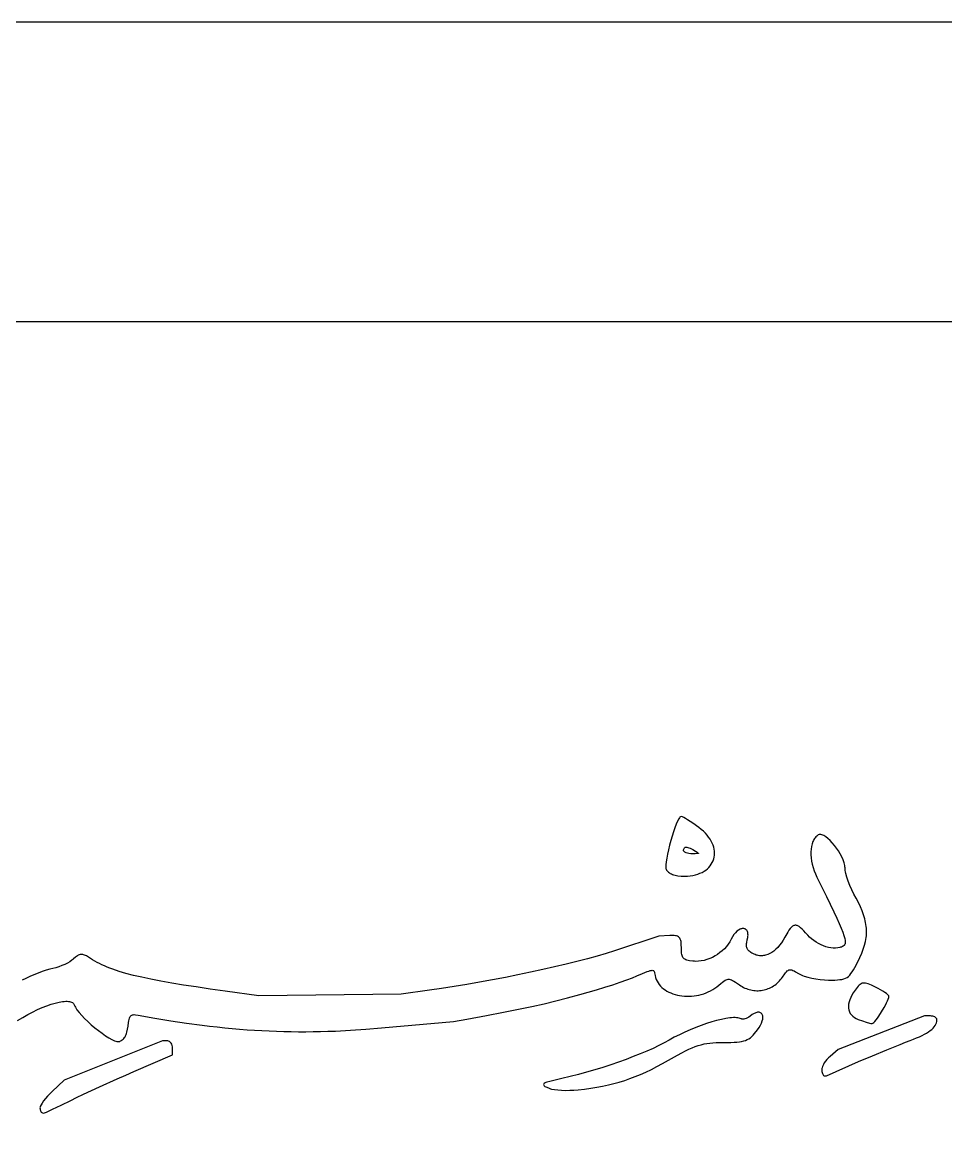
# Model space of a CAD drawing. Extents: x -592 to 638, y 287 to 852.
# Drawn here: x 86 to 209.3, y 703.5 to 852.1 of the extents above; entities that cross this region are included whole.
import ezdxf

# ---------------------------------------------------------------- set-up
doc = ezdxf.new("R2010")
doc.units = 0
doc.layers.add('COUCHE_1', color=18, linetype='CONTINUOUS')
doc.layers.add('LAYER_1', color=174, linetype='CONTINUOUS')

msp = doc.modelspace()

# ---------------------------------------------------------------- linework, layer by layer
at = {"layer": 'COUCHE_1'}
for points in [[(-591.86, 287.13), (638.14, 287.13), (638.14, 852.13), (-591.86, 852.13)], [(176.97, 744.13), (176.68, 744.37), (176.36, 744.62), (175.56, 745.18), (174.86, 745.65), (174.57, 745.83), (174.34, 745.96), (174.16, 746.05), (174.03, 746.09), (173.92, 746.06), (173.84, 745.99), (173.76, 745.9), (173.68, 745.78), (173.52, 745.46), (173.35, 745.06), (173.17, 744.59), (172.98, 744.05), (172.8, 743.47), (172.63, 742.87), (172.46, 742.26), (172.31, 741.65), (172.18, 741.07), (172.08, 740.52), (172, 740.03), (171.96, 739.62), (171.95, 739.44), (171.95, 739.28), (171.97, 739.15), (172, 739.04), (172.05, 738.93), (172.13, 738.82), (172.21, 738.72), (172.31, 738.63), (172.43, 738.55), (172.55, 738.48), (172.69, 738.41), (172.84, 738.35), (173, 738.3), (173.18, 738.25), (173.56, 738.18), (173.99, 738.13), (174.46, 738.12), (174.84, 738.13), (175.22, 738.16), (175.57, 738.22), (175.9, 738.29), (176.22, 738.38), (176.51, 738.5), (176.79, 738.62), (177.05, 738.77), (177.28, 738.93), (177.5, 739.1), (177.69, 739.29), (177.87, 739.5), (178.02, 739.71), (178.15, 739.93), (178.26, 740.17), (178.34, 740.41), (178.4, 740.66), (178.44, 740.92), (178.45, 741.18), (178.44, 741.44), (178.4, 741.71), (178.34, 741.99), (178.26, 742.26), (178.15, 742.53), (178.02, 742.8), (177.86, 743.08), (177.67, 743.34), (177.46, 743.61), (177.23, 743.87)], [(175.19, 741.84), (175.55, 741.67), (175.92, 741.46), (176.14, 741.32), (176.28, 741.21), (176.32, 741.17), (176.32, 741.17), (176.3, 741.16), (176.14, 741.13), (175.88, 741.11), (175.54, 741.1), (175.28, 741.11), (175.04, 741.14), (174.83, 741.19), (174.65, 741.25), (174.5, 741.33), (174.4, 741.41), (174.36, 741.44), (174.34, 741.48), (174.33, 741.52), (174.32, 741.55), (174.33, 741.64), (174.35, 741.73), (174.39, 741.81), (174.43, 741.88), (174.48, 741.93), (174.54, 741.97), (174.6, 741.99), (174.66, 741.99), (174.75, 741.98), (174.87, 741.95), (175.02, 741.9)], [(196.34, 720.5), (196.38, 720.25), (196.46, 720.02), (196.58, 719.8), (196.73, 719.6), (196.91, 719.41), (197.13, 719.25), (197.38, 719.1), (197.65, 718.98), (198.2, 718.78), (198.71, 718.61), (199.13, 718.49), (199.3, 718.46), (199.43, 718.44), (199.49, 718.44), (199.57, 718.48), (199.7, 718.58), (199.85, 718.73), (200.01, 718.92), (200.19, 719.15), (200.38, 719.41), (200.76, 719.99), (201.12, 720.6), (201.28, 720.9), (201.43, 721.19), (201.55, 721.45), (201.64, 721.69), (201.71, 721.9), (201.73, 722.07), (201.71, 722.14), (201.67, 722.2), (201.56, 722.32), (201.39, 722.45), (201.18, 722.6), (200.92, 722.77), (200.63, 722.94), (200.3, 723.12), (199.95, 723.29), (199.41, 723.55), (199.18, 723.66), (198.97, 723.74), (198.78, 723.8), (198.61, 723.84), (198.45, 723.85), (198.3, 723.84), (198.15, 723.81), (198.02, 723.75), (197.89, 723.66), (197.76, 723.55), (197.63, 723.42), (197.5, 723.26), (197.21, 722.88), (196.98, 722.55), (196.79, 722.23), (196.63, 721.92), (196.5, 721.61), (196.41, 721.32), (196.35, 721.04), (196.33, 720.76)], [(167.88, 711.35), (168.58, 711.64), (169.3, 711.96), (170.03, 712.31), (170.77, 712.69), (171.53, 713.1), (172.31, 713.54), (173.53, 714.23), (174.07, 714.52), (174.57, 714.78), (175.04, 715), (175.47, 715.2), (175.88, 715.36), (176.28, 715.5), (176.67, 715.61), (177.05, 715.71), (177.44, 715.78), (177.83, 715.84), (178.25, 715.88), (178.68, 715.9), (179.15, 715.92), (179.65, 715.92), (180.64, 715.93), (181.06, 715.94), (181.43, 715.97), (181.77, 716), (182.07, 716.05), (182.35, 716.11), (182.6, 716.19), (182.83, 716.29), (183.04, 716.4), (183.24, 716.54), (183.43, 716.7), (183.61, 716.88), (183.8, 717.09), (184.19, 717.59), (184.41, 717.91), (184.59, 718.21), (184.73, 718.51), (184.83, 718.78), (184.89, 719.03), (184.91, 719.26), (184.9, 719.36), (184.89, 719.46), (184.87, 719.56), (184.83, 719.64), (184.78, 719.72), (184.73, 719.79), (184.66, 719.84), (184.58, 719.89), (184.5, 719.92), (184.41, 719.94), (184.31, 719.94), (184.21, 719.94), (184.1, 719.92), (183.99, 719.88), (183.87, 719.84), (183.74, 719.78), (183.48, 719.63), (183.2, 719.43), (183.03, 719.31), (182.86, 719.21), (182.68, 719.13), (182.51, 719.07), (182.35, 719.03), (182.21, 719.02), (182.1, 719.03), (182.05, 719.05), (182.01, 719.07), (181.89, 719.12), (181.74, 719.17), (181.57, 719.2), (181.39, 719.22), (181.19, 719.23), (180.97, 719.23), (180.74, 719.21), (180.49, 719.19), (179.96, 719.11), (179.37, 718.99), (178.74, 718.84), (178.08, 718.65), (177.39, 718.44), (176.68, 718.19), (175.95, 717.91), (175.22, 717.62), (174.49, 717.3), (173.78, 716.95), (173.08, 716.6), (172.4, 716.22), (171.75, 715.86), (171.04, 715.5), (170.26, 715.13), (169.43, 714.76), (168.54, 714.39), (167.61, 714.02), (166.64, 713.65), (165.64, 713.29), (164.61, 712.94), (163.55, 712.59), (162.47, 712.26), (161.38, 711.94), (160.29, 711.64), (159.19, 711.35), (158.09, 711.08), (157, 710.83), (156.48, 710.71), (156.09, 710.6), (155.95, 710.56), (155.83, 710.51), (155.73, 710.45), (155.66, 710.39), (155.63, 710.29), (155.66, 710.19), (155.73, 710.12), (155.82, 710.05), (156.06, 709.93), (156.4, 709.79), (156.54, 709.74), (156.71, 709.7), (157.08, 709.63), (157.53, 709.57), (158.03, 709.54), (158.56, 709.52), (159.12, 709.53), (159.69, 709.55), (160.24, 709.6), (161.11, 709.69), (161.94, 709.81), (162.75, 709.93), (163.52, 710.08), (164.28, 710.24), (165.02, 710.42), (165.74, 710.62), (166.46, 710.84), (167.17, 711.08)], [(208.12, 718.73), (208.13, 718.94), (208.11, 719.05), (208.06, 719.16), (207.97, 719.24), (207.86, 719.32), (207.73, 719.37), (207.59, 719.41), (207.43, 719.44), (207.27, 719.45), (206.47, 719.45), (194.96, 714.99), (193.88, 714.06), (193.66, 713.86), (193.46, 713.64), (193.27, 713.41), (193.11, 713.18), (192.98, 712.95), (192.87, 712.72), (192.81, 712.52), (192.79, 712.42), (192.78, 712.33), (192.79, 712.17), (192.8, 712.02), (192.83, 711.89), (192.86, 711.77), (192.9, 711.66), (192.95, 711.58), (193.02, 711.51), (193.11, 711.48), (193.38, 711.48), (197.68, 713.35), (199.55, 714.15), (201.47, 714.95), (203.22, 715.66), (203.96, 715.95), (204.58, 716.18), (205.02, 716.34), (205.43, 716.51), (205.81, 716.67), (206.16, 716.84), (206.48, 717), (206.77, 717.16), (207.03, 717.32), (207.26, 717.49), (207.46, 717.65), (207.64, 717.82), (207.79, 718), (207.91, 718.17), (208, 718.36), (208.07, 718.54)], [(106.1, 714.24), (106.1, 715.17), (106.09, 715.35), (106.05, 715.52), (105.99, 715.68), (105.91, 715.83), (105.81, 715.94), (105.69, 716.04), (105.56, 716.1), (105.48, 716.11), (105.41, 716.12), (104.78, 716.12), (91.66, 710.89), (90.05, 709.37), (89.72, 709.05), (89.42, 708.73), (89.14, 708.41), (88.9, 708.11), (88.7, 707.83), (88.55, 707.58), (88.45, 707.37), (88.42, 707.27), (88.41, 707.19), (88.42, 707.05), (88.44, 706.93), (88.48, 706.81), (88.52, 706.71), (88.58, 706.62), (88.66, 706.55), (88.74, 706.5), (88.85, 706.48), (89.01, 706.52), (89.27, 706.62), (90.1, 706.99), (91.22, 707.52), (92.53, 708.18), (93.3, 708.56), (94.22, 709), (96.37, 710.01), (98.7, 711.06), (99.85, 711.56), (100.94, 712.04)]]:
    msp.add_lwpolyline(points, close=True, dxfattribs=at)
msp.add_lwpolyline([(85.43, 718.83), (86.1, 719.25), (86.77, 719.63), (87.43, 719.98), (88.08, 720.3), (88.71, 720.58), (89.32, 720.82), (89.9, 721.02), (90.45, 721.18), (90.96, 721.3), (91.2, 721.34), (91.42, 721.38), (91.64, 721.4), (91.84, 721.41), (92.03, 721.41), (92.2, 721.4), (92.36, 721.37), (92.5, 721.34), (92.62, 721.3), (92.73, 721.24), (92.82, 721.18), (92.89, 721.1), (92.95, 721.02), (92.99, 720.92), (93.05, 720.78), (93.13, 720.63), (93.23, 720.46), (93.35, 720.29), (93.63, 719.92), (93.98, 719.53), (94.37, 719.12), (94.8, 718.7), (95.26, 718.29), (95.74, 717.88), (96.22, 717.5), (96.7, 717.14), (97.16, 716.81), (97.6, 716.53), (98.01, 716.3), (98.19, 716.21), (98.37, 716.14), (98.53, 716.08), (98.68, 716.04), (98.81, 716.03), (98.94, 716.03), (99.06, 716.06), (99.18, 716.11), (99.3, 716.17), (99.4, 716.25), (99.5, 716.34), (99.6, 716.44), (99.68, 716.56), (99.76, 716.68), (99.84, 716.82), (99.91, 716.97), (99.97, 717.13), (100.02, 717.31), (100.11, 717.68), (100.16, 718.09), (100.23, 718.6), (100.26, 718.81), (100.3, 718.99), (100.35, 719.15), (100.4, 719.28), (100.46, 719.38), (100.52, 719.46), (100.59, 719.53), (100.67, 719.57), (100.77, 719.6), (100.87, 719.62), (101, 719.63), (101.15, 719.62), (101.51, 719.57), (103.72, 719.17), (105.87, 718.81), (107.98, 718.49), (110.04, 718.22), (111.06, 718.09), (112.07, 717.98), (113.08, 717.87), (114.07, 717.78), (115.06, 717.69), (116.05, 717.61), (117.03, 717.55), (118.01, 717.49), (118.99, 717.45), (119.97, 717.41), (120.95, 717.38), (121.92, 717.36), (122.9, 717.35), (123.88, 717.35), (124.87, 717.36), (125.85, 717.38), (126.85, 717.41), (127.84, 717.44), (129.86, 717.54), (131.91, 717.68), (134, 717.85), (143.63, 718.71), (145.38, 719.03), (148.02, 719.52), (150.3, 719.95), (152.3, 720.34), (154.08, 720.71), (155.72, 721.08), (157.28, 721.46), (158.85, 721.86), (160.49, 722.3), (161.58, 722.61), (162.69, 722.94), (163.8, 723.28), (164.86, 723.62), (165.85, 723.96), (166.74, 724.27), (167.49, 724.55), (168.08, 724.79), (168.86, 725.13), (169.45, 725.37), (169.68, 725.45), (169.87, 725.51), (170.02, 725.54), (170.14, 725.55), (170.23, 725.54), (170.29, 725.52), (170.34, 725.48), (170.38, 725.41), (170.42, 725.31), (170.46, 725.19), (170.52, 724.84), (170.58, 724.58), (170.67, 724.33), (170.78, 724.09), (170.91, 723.86), (171.06, 723.65), (171.24, 723.45), (171.43, 723.26), (171.64, 723.08), (171.87, 722.92), (172.11, 722.77), (172.37, 722.64), (172.63, 722.52), (172.91, 722.41), (173.2, 722.32), (173.5, 722.25), (173.8, 722.19), (174.11, 722.14), (174.43, 722.11), (174.75, 722.09), (175.07, 722.09), (175.4, 722.1), (175.73, 722.13), (176.05, 722.18), (176.37, 722.24), (176.69, 722.32), (177.01, 722.42), (177.32, 722.53), (177.62, 722.66), (177.92, 722.81), (178.21, 722.98), (178.48, 723.16), (178.75, 723.36), (179.28, 723.8), (179.5, 723.97), (179.7, 724.1), (179.87, 724.21), (180.02, 724.29), (180.16, 724.34), (180.29, 724.36), (180.42, 724.36), (180.56, 724.33), (180.71, 724.28), (180.87, 724.2), (181.05, 724.09), (181.26, 723.96), (181.77, 723.6), (181.95, 723.48), (182.14, 723.37), (182.33, 723.27), (182.52, 723.18), (182.71, 723.1), (182.9, 723.03), (183.1, 722.97), (183.3, 722.92), (183.49, 722.88), (183.69, 722.85), (183.89, 722.83), (184.09, 722.82), (184.29, 722.82), (184.48, 722.83), (184.68, 722.85), (184.87, 722.88), (185.07, 722.92), (185.26, 722.97), (185.44, 723.03), (185.63, 723.1), (185.81, 723.17), (185.99, 723.26), (186.17, 723.36), (186.34, 723.47), (186.51, 723.58), (186.67, 723.71), (186.83, 723.84), (186.98, 723.99), (187.13, 724.14), (187.27, 724.3), (187.41, 724.47), (187.54, 724.65), (187.83, 725.06), (187.95, 725.22), (188.07, 725.35), (188.17, 725.46), (188.27, 725.53), (188.37, 725.59), (188.46, 725.62), (188.56, 725.63), (188.66, 725.62), (188.78, 725.59), (188.92, 725.53), (189.08, 725.46), (189.25, 725.36), (189.68, 725.11), (189.84, 725.02), (190.02, 724.93), (190.22, 724.85), (190.43, 724.77), (190.91, 724.62), (191.43, 724.5), (191.99, 724.39), (192.56, 724.31), (193.13, 724.26), (193.68, 724.24), (194.51, 724.25), (194.86, 724.27), (195.17, 724.3), (195.45, 724.34), (195.7, 724.4), (195.93, 724.49), (196.14, 724.6), (196.33, 724.74), (196.5, 724.91), (196.67, 725.11), (196.84, 725.34), (197.01, 725.62), (197.19, 725.93), (197.58, 726.69), (197.87, 727.27), (198.11, 727.83), (198.31, 728.37), (198.48, 728.9), (198.6, 729.41), (198.65, 729.66), (198.69, 729.92), (198.72, 730.17), (198.73, 730.42), (198.74, 730.66), (198.74, 730.91), (198.73, 731.16), (198.71, 731.41), (198.67, 731.66), (198.63, 731.91), (198.58, 732.16), (198.52, 732.42), (198.36, 732.94), (198.17, 733.47), (197.93, 734.01), (197.66, 734.58), (197.34, 735.16), (197.05, 735.71), (196.78, 736.29), (196.53, 736.86), (196.31, 737.43), (196.13, 737.97), (196, 738.46), (195.95, 738.68), (195.91, 738.88), (195.89, 739.06), (195.88, 739.23), (195.87, 739.38), (195.85, 739.56), (195.81, 739.73), (195.76, 739.92), (195.62, 740.29), (195.45, 740.69), (195.24, 741.08), (195, 741.48), (194.74, 741.86), (194.46, 742.23), (194.18, 742.57), (193.88, 742.88), (193.6, 743.15), (193.31, 743.37), (193.17, 743.47), (193.04, 743.54), (192.91, 743.61), (192.78, 743.65), (192.66, 743.68), (192.54, 743.68), (192.42, 743.66), (192.31, 743.62), (192.2, 743.54), (192.09, 743.45), (191.98, 743.35), (191.89, 743.25), (191.8, 743.13), (191.73, 743), (191.65, 742.87), (191.59, 742.73), (191.48, 742.43), (191.4, 742.09), (191.35, 741.74), (191.33, 741.36), (191.33, 740.97), (191.36, 740.56), (191.42, 740.14), (191.51, 739.72), (191.62, 739.28), (191.77, 738.85), (191.93, 738.41), (192.13, 737.98), (193.4, 735.41), (194.38, 733.36), (194.76, 732.53), (195.09, 731.8), (195.36, 731.17), (195.57, 730.63), (195.72, 730.19), (195.83, 729.81), (195.88, 729.51), (195.9, 729.39), (195.9, 729.28), (195.89, 729.18), (195.88, 729.1), (195.85, 729.03), (195.82, 728.97), (195.79, 728.91), (195.75, 728.87), (195.63, 728.78), (195.52, 728.72), (195.41, 728.66), (195.29, 728.62), (195.17, 728.58), (194.9, 728.53), (194.61, 728.51), (194.3, 728.51), (193.99, 728.55), (193.66, 728.61), (193.33, 728.7), (193, 728.81), (192.67, 728.95), (192.34, 729.12), (192.02, 729.31), (191.71, 729.51), (191.42, 729.74), (191.15, 729.99), (190.89, 730.26), (190.62, 730.57), (190.38, 730.83), (190.15, 731.06), (189.94, 731.24), (189.75, 731.39), (189.57, 731.49), (189.48, 731.52), (189.38, 731.55), (189.29, 731.56), (189.21, 731.56), (189.12, 731.54), (189.03, 731.51), (188.95, 731.47), (188.86, 731.42), (188.71, 731.29), (188.55, 731.11), (188.39, 730.89), (188.22, 730.62), (187.85, 729.96), (187.62, 729.57), (187.39, 729.22), (187.15, 728.89), (186.89, 728.6), (186.64, 728.35), (186.37, 728.12), (186.1, 727.93), (185.83, 727.77), (185.56, 727.65), (185.28, 727.56), (185.14, 727.53), (185, 727.51), (184.86, 727.49), (184.72, 727.49), (184.58, 727.49), (184.44, 727.5), (184.3, 727.53), (184.15, 727.56), (184.01, 727.59), (183.87, 727.64), (183.73, 727.7), (183.59, 727.77), (183.44, 727.85), (183.31, 727.93), (183.19, 728.02), (183.08, 728.1), (182.99, 728.19), (182.92, 728.28), (182.85, 728.38), (182.81, 728.48), (182.77, 728.59), (182.74, 728.7), (182.73, 728.83), (182.73, 728.96), (182.74, 729.11), (182.76, 729.26), (182.83, 729.62), (182.9, 729.95), (182.92, 730.1), (182.93, 730.24), (182.92, 730.38), (182.91, 730.5), (182.88, 730.61), (182.85, 730.72), (182.8, 730.81), (182.75, 730.89), (182.69, 730.96), (182.61, 731.02), (182.53, 731.07), (182.45, 731.1), (182.36, 731.12), (182.26, 731.13), (182.16, 731.12), (182.06, 731.1), (181.96, 731.07), (181.86, 731.03), (181.65, 730.92), (181.44, 730.76), (181.24, 730.56), (181.04, 730.31), (180.84, 730.02), (180.67, 729.69), (180.49, 729.35), (180.28, 729.03), (180.04, 728.72), (179.78, 728.43), (179.49, 728.16), (179.18, 727.91), (178.86, 727.67), (178.52, 727.46), (178.17, 727.27), (177.81, 727.11), (177.44, 726.98), (177.07, 726.87), (176.69, 726.8), (176.32, 726.75), (175.95, 726.74), (175.77, 726.75), (175.58, 726.76), (175.12, 726.83), (174.93, 726.87), (174.76, 726.91), (174.62, 726.96), (174.49, 727.03), (174.39, 727.1), (174.31, 727.18), (174.23, 727.27), (174.18, 727.38), (174.13, 727.51), (174.09, 727.66), (174.06, 727.84), (174.05, 728.03), (174.03, 728.51), (174.02, 728.99), (174, 729.2), (173.98, 729.38), (173.94, 729.55), (173.89, 729.69), (173.83, 729.82), (173.75, 729.93), (173.65, 730.02), (173.53, 730.09), (173.4, 730.14), (173.25, 730.17), (173.08, 730.2), (172.9, 730.21), (172.47, 730.2), (171, 730.12), (165.08, 728.16), (163.98, 727.81), (162.78, 727.45), (161.48, 727.09), (160.09, 726.73), (158.63, 726.36), (157.1, 726), (155.52, 725.64), (153.89, 725.28), (152.22, 724.93), (150.53, 724.6), (148.82, 724.27), (147.1, 723.96), (145.39, 723.66), (143.7, 723.39), (142.03, 723.13), (140.39, 722.9), (136.61, 722.38), (117.61, 722.16), (113.13, 722.77), (111.13, 723.05), (109.28, 723.32), (107.57, 723.58), (105.99, 723.84), (104.55, 724.1), (103.22, 724.35), (102.01, 724.61), (100.9, 724.87), (99.89, 725.14), (98.96, 725.41), (98.12, 725.69), (97.73, 725.83), (97.36, 725.98), (97, 726.13), (96.66, 726.29), (96.34, 726.44), (96.03, 726.6), (95.73, 726.77), (95.44, 726.94), (95.16, 727.11), (94.9, 727.29), (94.62, 727.47), (94.49, 727.53), (94.36, 727.59), (94.24, 727.63), (94.12, 727.66), (94, 727.67), (93.88, 727.66), (93.76, 727.64), (93.64, 727.6), (93.52, 727.55), (93.4, 727.48), (93.28, 727.4), (93.15, 727.3), (92.89, 727.06), (92.79, 726.97), (92.67, 726.88), (92.39, 726.7), (92.07, 726.51), (91.71, 726.34), (91.32, 726.17), (90.92, 726.03), (90.53, 725.9), (90.13, 725.81), (89.71, 725.7), (89.23, 725.56), (88.71, 725.38), (88.16, 725.18), (87.6, 724.96), (87.05, 724.72), (86.52, 724.47), (86.04, 724.23)], dxfattribs=at)
at = {"layer": 'LAYER_1'}
msp.add_lwpolyline([(-551.86, 812.13), (-551.86, 327.13), (598.14, 327.13), (598.14, 812.13)], close=True, dxfattribs=at)

doc.saveas('drawing.dxf')
